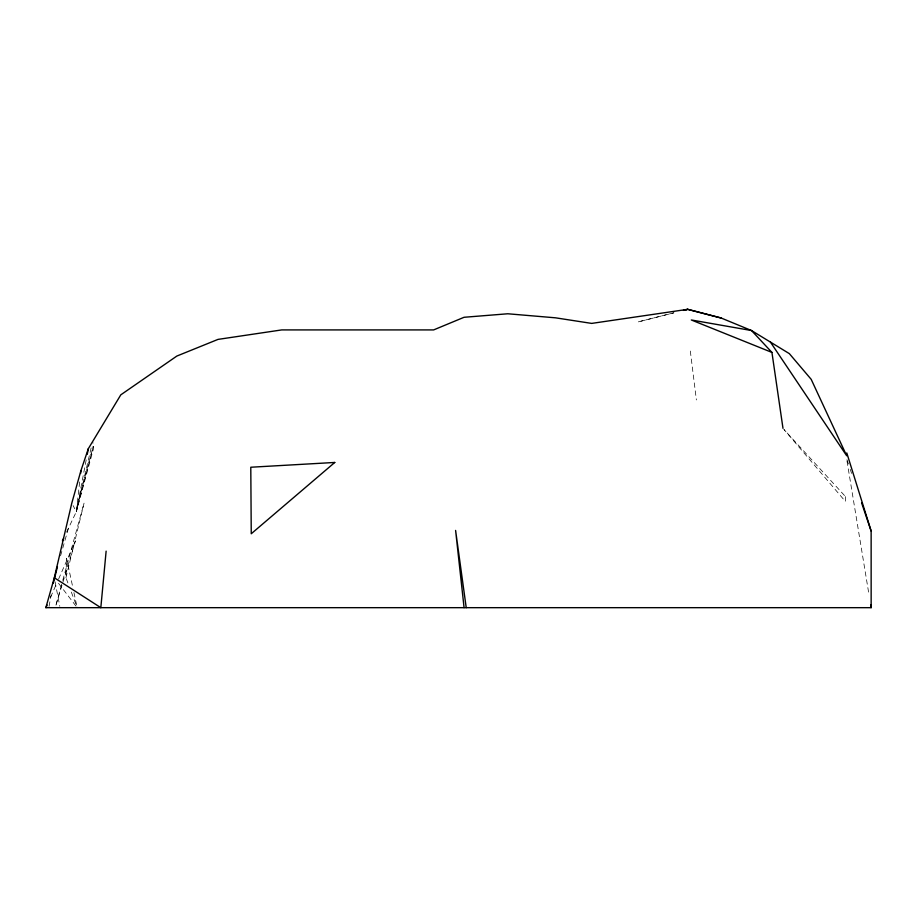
<?xml version="1.0" encoding="UTF-8"?>
<svg xmlns="http://www.w3.org/2000/svg" width="917" height="917" viewBox="0 0 917 917"><rect width="100%" height="100%" fill="white"/><g stroke="black" fill="none" stroke-linecap="round" stroke-linejoin="round"><path stroke-width="0.69" stroke-dasharray="4.58 3.44" d="M67.904 582.96L65.944 577.756L66.54 558.224L72.752 587.075M79.664 481.964L76.317 511.743L66.597 532.112M49.059 606.32L51.054 595.442M86.187 459.921L76.317 511.743L73.096 505.588M91.138 447.932L76.317 511.743L93.488 448.711L92.858 442.361M65.944 577.756L84.055 503.124L62.058 582.914M61.68 584.289L55.616 606.297L75.423 540.892L57.519 581.493M60.568 555.805L68.397 528.352M50.584 597.196L56.934 582.799M58.539 583.304L76.34 606.573M71.331 592.073L77.188 607.673M848.431 464.013L846.609 458.649L868.823 593.62M850.242 469.378L851.606 473.401M73.933 592.565L76.902 606.297M55.089 581.837L59.811 606.32M690.318 351.051L696.381 399.961M845.485 496.601L845.336 501.381L783.909 429.431L845.485 496.601M79.779 495.306L76.317 511.743L93.19 446.487L79.779 495.306M673.869 312.835L637.968 321.947L673.835 312.835"/><path stroke-width="1.38" d="M106.131 551.14L100.824 607.673L54.309 577.756L71.801 503.124L80.937 470.616L88.319 448.711L120.803 394.837L176.866 356.048L218.017 339.393L281.737 329.914L433.638 329.914L464.082 317.282L507.777 313.774L555.53 317.821L591.683 323.403L687.681 309.327L721.186 318.027L751.516 330.533L789.342 353.63L811.19 379.34L846.689 455.772L770.429 342.087M80.616 473.459L80.937 470.616M53.301 583.201L57.439 566.786M87.253 454.316L88.319 448.711M54.309 577.756L45.85 607.673L871.15 607.673L871.139 531.046L846.781 452.906M45.965 607.673L47.122 605.06M62.413 540.892L63.605 538.394M683.532 310.382L687.681 309.327L721.186 318.027M683.486 310.382L687.681 309.327M771.931 352.415L691.315 319.976L751.516 330.533L771.931 352.415L782.992 428.354M861.602 502.894L871.139 531.046M870.68 604.865L871.139 607.673M466.226 607.673L455.6 530.427L464.071 607.673M334.774 462.455L251.247 533.751L250.788 467.234L334.774 462.455"/></g></svg>
